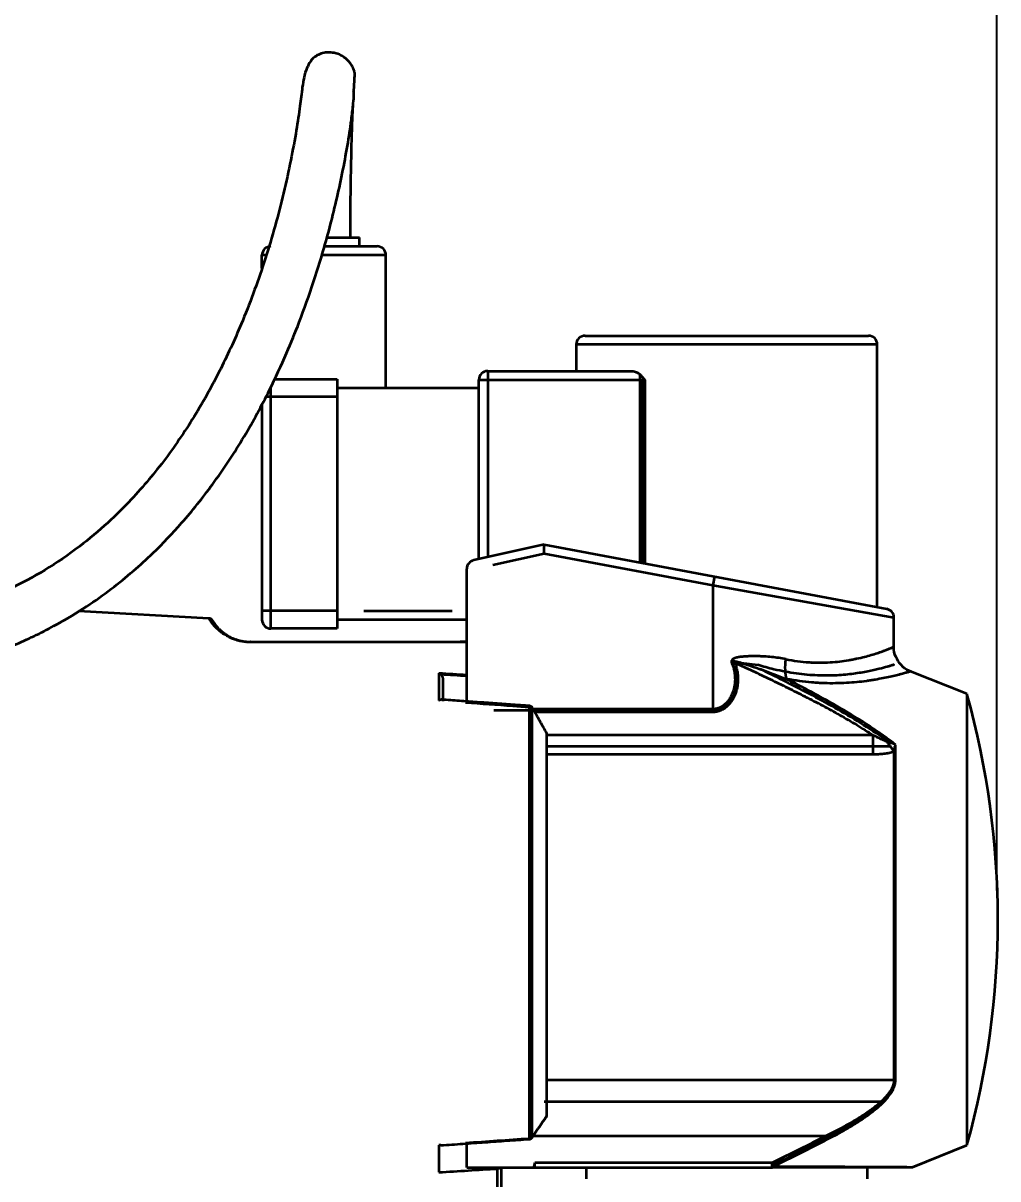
# Model space of a CAD drawing. Header units: millimetres. Extents: x 101 to 1819, y 134 to 1482.
# Drawn here: x 1592.5 to 1702.5, y 1225.8 to 1356.4 of the extents above; entities that cross this region are included whole.
import ezdxf

# ---------------------------------------------------------------- set-up
doc = ezdxf.new("R2010")
doc.units = ezdxf.units.MM
doc.layers.add('1', color=7, linetype='Continuous', lineweight=18)
doc.layers.add('尺寸线层', color=3, linetype='Continuous', lineweight=18)
doc.styles.add('HZ', font='', dxfattribs={"width": 0.8})
doc.styles.get('HZ').set_extended_font_data('宋体')
doc.dimstyles.new('JP20', dxfattribs={"dimtxt": 20, "dimasz": 18, "dimexe": 0.18, "dimexo": 0.0625, "dimgap": 0.09, "dimtad": 1, "dimdec": 1, "dimzin": 12, "dimdsep": 46, "dimtxsty": 'HZ', "dimcen": 0.09, "dimdle": 36, "dimclrd": 136, "dimclre": 4, "dimclrt": 6, "dimadec": 0, "dimazin": 0, "dimtfac": 1, "dimtdec": 1, "dimtmove": 0, "dimatfit": 3, "dimfxl": 1, "dimtolj": 1, "dimarcsym": 0})

# ---------------------------------------------------------------- blocks, each defined once
blk = doc.blocks.new('*X13')
at = {"layer": 'Defpoints', "color": 0}
for p in [(1702.42, 1458.34), (1173.58, 1298.1), (1702.42, 1258.34)]:
    blk.add_point(p, dxfattribs=at)
at = {"layer": '尺寸线层', "color": 4, "linetype": 'Continuous', "lineweight": -2}
for p, q in [((1173.58, 1298.16), (1173.58, 1458.52)), ((1702.42, 1258.4), (1702.42, 1458.52))]:
    blk.add_line(p, q, dxfattribs=at)
at = {"layer": '尺寸线层', "color": 136, "linetype": 'Continuous', "lineweight": -2}
blk.add_line((1191.58, 1458.34), (1684.42, 1458.34), dxfattribs=at)
at = {"layer": '尺寸线层', "color": 136}
for points in [[(1191.58, 1461.34), (1191.58, 1455.34), (1173.58, 1458.34)], [(1684.42, 1455.34), (1684.42, 1461.34), (1702.42, 1458.34)]]:
    blk.add_solid(points, dxfattribs=at)
at = {"layer": '尺寸线层', "color": 6, "insert": (1438, 1468.43), "char_height": 20, "attachment_point": 5, "style": 'HZ', "bg_fill": 3, "box_fill_scale": 1.1, "bg_fill_color": 256, "bg_fill_true_color": 13158600, "bg_fill_transparency": 0}
blk.add_mtext('\\A1;529', dxfattribs=at)

msp = doc.modelspace()

# ---------------------------------------------------------------- linework, layer by layer
at = {"layer": '1', "color": 0, "linetype": 'Continuous', "lineweight": 35}
for p, q in [((1626.49, 1331.2), (1632.43, 1331.2)), ((1626.77, 1332.2), (1630.43, 1332.2)), ((1630.43, 1331.2), (1630.43, 1332.2)), ((1619.88, 1330.2), (1619.43, 1330.2)), ((1619.43, 1328.73), (1619.43, 1330.2)), ((1633.43, 1330.2), (1626.2, 1330.2)), ((1633.43, 1315.2), (1633.43, 1330.2)), ((1655.93, 1321.1), (1687.93, 1321.1)), ((1654.93, 1320.1), (1654.93, 1317.1)), ((1688.93, 1320.1), (1654.93, 1320.1)), ((1688.93, 1290.41), (1688.93, 1320.1)), ((1644.93, 1317.1), (1661.09, 1317.1)), ((1644.93, 1317.1), (1644.93, 1296.07)), ((1627.93, 1316.2), (1627.93, 1288)), ((1643.93, 1295.85), (1643.93, 1316.1)), ((1643.93, 1316.1), (1662.67, 1316.1)), ((1662.13, 1295.47), (1662.13, 1316.7)), ((1662.43, 1295.41), (1662.43, 1316.1)), ((1662.67, 1316.1), (1662.67, 1295.37)), ((1627.93, 1314.2), (1619.85, 1314.2)), ((1620.43, 1288), (1620.43, 1315.31)), ((1627.93, 1315.2), (1643.93, 1315.2)), ((1619.43, 1313.41), (1619.43, 1289)), ((1651.31, 1297.51), (1643.34, 1295.72)), ((1651.32, 1296.49), (1651.31, 1297.51)), ((1651.31, 1297.51), (1690, 1290.21)), ((1645.49, 1295.18), (1651.32, 1296.49)), ((1651.32, 1296.49), (1670.36, 1292.9)), ((1642.56, 1279.76), (1642.56, 1294.74)), ((1670.55, 1293.88), (1670.36, 1292.9)), ((1670.36, 1292.9), (1690.81, 1289.23)), ((1670.36, 1292.9), (1670.36, 1278.58)), ((1613.43, 1289.15), (1598.71, 1289.95)), ((1627.93, 1290), (1619.43, 1290)), ((1630.93, 1290), (1640.93, 1290)), ((1642.56, 1289), (1627.93, 1289)), ((1690.81, 1285.93), (1690.81, 1289.23)), ((1627.93, 1288), (1620.43, 1288)), ((1672.6, 1284.23), (1675.44, 1283.89)), ((1639.42, 1282.97), (1639.42, 1279.86)), ((1699.06, 1280.6), (1692.7, 1283.14)), ((1699.06, 1280.6), (1699.06, 1229.6)), ((1649.61, 1279.13), (1649.61, 1230.33)), ((1649.82, 1279.08), (1649.82, 1230.4)), ((1649.96, 1230.51), (1649.96, 1279)), ((1670.36, 1278.89), (1650.03, 1278.89)), ((1670.36, 1278.74), (1645.6, 1278.74)), ((1650.21, 1278.58), (1670.36, 1278.58)), ((1651.56, 1276.13), (1651.56, 1232.89)), ((1688.48, 1275.93), (1651.56, 1275.93)), ((1688.48, 1273.8), (1688.48, 1275.93)), ((1690.35, 1274.65), (1651.56, 1274.65)), ((1651.56, 1273.8), (1688.48, 1273.8)), ((1690.35, 1274.65), (1690.39, 1274.67)), ((1690.81, 1274.12), (1690.81, 1236.97)), ((1690.9, 1236.98), (1690.9, 1274.51)), ((1690.99, 1236.99), (1690.99, 1274.87)), ((1690.81, 1236.97), (1651.56, 1236.97)), ((1689.36, 1234.52), (1651.29, 1234.52)), ((1650.06, 1230.67), (1683.17, 1230.67)), ((1683.17, 1230.67), (1683.36, 1230.31)), ((1639.42, 1229.62), (1639.42, 1226.54)), ((1642.56, 1227.1), (1642.56, 1229.8)), ((1649.61, 1230.29), (1649.61, 1230.33)), ((1649.97, 1230.5), (1649.96, 1230.51)), ((1692.9, 1227.13), (1699.06, 1229.6)), ((1642.56, 1227.1), (1677.04, 1227.1)), ((1646.02, 1226.95), (1646.02, 1227.1)), ((1646.02, 1222.8), (1646.02, 1226.95)), ((1646.5, 1223.3), (1646.5, 1227.1)), ((1650.25, 1227.6), (1650.14, 1227.2)), ((1650.25, 1227.1), (1650.25, 1227.6)), ((1677.04, 1227.6), (1650.25, 1227.6)), ((1656.03, 1227.1), (1656.03, 1225.8)), ((1677.04, 1227.1), (1677.04, 1227.6)), ((1677.23, 1227.22), (1677.04, 1227.6)), ((1687.83, 1225.8), (1687.83, 1227.1))]:
    msp.add_line(p, q, dxfattribs=at)
for centre, radius, start, end in [((1620.43, 1330.2), 1, 90, 180), ((1632.43, 1330.2), 1, 0, 90), ((1655.93, 1320.1), 1, 90, 180), ((1687.93, 1320.1), 1, 0, 90), ((1644.93, 1316.1), 1, 90, 180), ((1643.56, 1294.74), 1, 102.696, 180), ((1689.81, 1289.23), 1, 0.6503, 79.3151), ((1613.4, 1288.65), 0.5, 30.7761, 86.917), ((1620.43, 1289), 1, 180, 270), ((1607.57, 1255.1), 94.98, 344.4259, 15.5741)]:
    msp.add_arc(centre, radius, start, end, dxfattribs=at)
for centre, major_axis, ratio, start_param, end_param in [((1618.11, 1285.99), (0, -0.5), 0.143209, 2.755724, 3.141593), ((1672.85, 1283.96), (-2.71, -1.29), 0.045856, 4.690579, 4.808491), ((1679.79, 1284.54), (0.52, 2.96), 0.397059, 1.640087, 2.502989), ((1649.58, 1278.75), (-0.038, -0.499), 0.004158, 3.14156, 3.865174), ((1649.59, 1278.75), (-0.421, -0.269), 0.046697, 3.140124, 3.600958), ((1690.81, 1277.1), (-1.9, 4.08), 0.348357, 1.885074, 2.214253), ((1690.81, 1237.29), (-0.5, 0), 0.630121, 1.570796, 1.951303), ((1646, 1227.39), (-0.5, 0), 0.871377, 1.624721, 2.40316), ((1650.25, 1227.6), (0, -0.5), 0.3601, 5.626059, 6.283185), ((1677.04, 1227.6), (0, 0.5), 0.567469, 3.141593, 3.855072)]:
    msp.add_ellipse(centre, major_axis=major_axis, ratio=ratio, start_param=start_param, end_param=end_param, dxfattribs=at)
for points, knots in [([(1629.8, 1348.69), (1629.81, 1348.77), (1629.83, 1349.17), (1629.88, 1349.95), (1629.91, 1350.58), (1629.9, 1350.84), (1629.86, 1350.99), (1629.84, 1351.06), (1629.83, 1351.09), (1629.82, 1351.11), (1629.81, 1351.12), (1629.81, 1351.14), (1629.79, 1351.19), (1629.77, 1351.25), (1629.7, 1351.41), (1629.46, 1351.87), (1628.97, 1352.44), (1628.18, 1352.9), (1627.41, 1353.12), (1626.75, 1353.12), (1626.26, 1353.03), (1625.82, 1352.89), (1625.23, 1352.54), (1624.8, 1351.98), (1624.19, 1350.69), (1623.94, 1348.88), (1623.67, 1346.66), (1623.23, 1343.79), (1622.61, 1340.46), (1621.53, 1335.62), (1619.82, 1329.55), (1617.38, 1322.91), (1614.76, 1317.19), (1611.94, 1312.09), (1608.67, 1307.21), (1605.26, 1303.12), (1601.96, 1299.84), (1598.73, 1297.13), (1595.01, 1294.58), (1590.57, 1292.19), (1585.2, 1290.1), (1578.62, 1288.56), (1573.84, 1288.19), (1571.33, 1288.18)], [0, 0, 0, 0, 0.268903, 1.367415, 2.985752, 3.990996, 4.248637, 4.288729, 4.321147, 4.335441, 4.349144, 4.362907, 4.377379, 4.471449, 4.572982, 4.822589, 5.754289, 6.3935, 7.057598, 7.711303, 8.009508, 8.304925, 8.970978, 10.210075, 11.41969, 14.396867, 17.402272, 21.006206, 25.163318, 29.508054, 37.780056, 45.387899, 51.286338, 56.624485, 62.50022, 68.130603, 71.553731, 75.303212, 79.488453, 83.472603, 88.336623, 94.111972, 100.243911, 100.243911, 100.243911, 100.243911]), ([(1571.83, 1282.21), (1574.2, 1282.22), (1578.94, 1282.56), (1585.63, 1283.98), (1591.42, 1286.01), (1595.96, 1288.22), (1599.51, 1290.37), (1602.39, 1292.42), (1604.88, 1294.45), (1607.57, 1296.91), (1610.63, 1300.14), (1614.12, 1304.52), (1617.43, 1309.57), (1620.14, 1314.56), (1622.14, 1318.9), (1623.8, 1322.98), (1625.43, 1327.54), (1627.08, 1333.09), (1628.53, 1339.24), (1629.33, 1343.89), (1629.68, 1346.67), (1629.8, 1347.86), (1629.83, 1348.55), (1629.81, 1348.75), (1629.78, 1348.78), (1629.78, 1348.78)], [0, 0, 0, 0, 5.919422, 12.025122, 17.26749, 21.652745, 25.160049, 28.19987, 31.087167, 33.818163, 38.154942, 43.379548, 49.593171, 55.470345, 60.045259, 63.884256, 68.866197, 75.065337, 82.256495, 89.989897, 92.325723, 94.414605, 95.967116, 97.057574, 97.136528, 97.136528, 97.136528, 97.136528]), ([(1629.43, 1332.2), (1629.42, 1334.14), (1629.45, 1337.53), (1629.53, 1341.98), (1629.63, 1345.06), (1629.69, 1346.63), (1629.72, 1347.18)], [0, 0, 0, 0, 5.675864, 9.969867, 13.134516, 14.987775, 14.987775, 14.987775, 14.987775]), ([(1661.09, 1317.1), (1661.18, 1317.1), (1661.27, 1317.09), (1661.45, 1317.06), (1661.54, 1317.03), (1661.65, 1316.99), (1661.67, 1316.98), (1661.71, 1316.97), (1661.74, 1316.96), (1661.8, 1316.93), (1661.84, 1316.91), (1661.93, 1316.86), (1661.97, 1316.83), (1662.05, 1316.77), (1662.09, 1316.74), (1662.13, 1316.7)], [0, 0, 0, 0, 0.283111, 0.283111, 0.566223, 0.566223, 0.637001, 0.637001, 0.707778, 0.707778, 0.849334, 0.849334, 0.99089, 0.99089, 1.132445, 1.132445, 1.132445, 1.132445]), ([(1662.13, 1316.7), (1662.23, 1316.61), (1662.32, 1316.52), (1662.45, 1316.36), (1662.5, 1316.31), (1662.56, 1316.23), (1662.59, 1316.2), (1662.63, 1316.15), (1662.65, 1316.12), (1662.67, 1316.1)], [0, 0, 0, 0, 0.4089211, 0.4089211, 0.6133817, 0.6133817, 0.715612, 0.715612, 0.8178423, 0.8178423, 0.8178423, 0.8178423]), ([(1618.14, 1286.46), (1617.98, 1286.46), (1617.82, 1286.46), (1617.63, 1286.48), (1617.59, 1286.48), (1617.51, 1286.49), (1617.47, 1286.5), (1617.35, 1286.51), (1617.28, 1286.52), (1617.05, 1286.56), (1616.91, 1286.59), (1616.7, 1286.65), (1616.64, 1286.67), (1616.51, 1286.71), (1616.44, 1286.73), (1616.32, 1286.77), (1616.26, 1286.79), (1616.18, 1286.82), (1616.15, 1286.83), (1616.09, 1286.86), (1616.06, 1286.87), (1615.93, 1286.92), (1615.83, 1286.97), (1615.64, 1287.07), (1615.55, 1287.11), (1615.38, 1287.21), (1615.3, 1287.26), (1615.19, 1287.33), (1615.15, 1287.35), (1615.08, 1287.4), (1615.04, 1287.42), (1614.94, 1287.49), (1614.88, 1287.54), (1614.76, 1287.63), (1614.7, 1287.68), (1614.6, 1287.76), (1614.55, 1287.81), (1614.48, 1287.87), (1614.45, 1287.89), (1614.41, 1287.94), (1614.39, 1287.96), (1614.32, 1288.02), (1614.28, 1288.06), (1614.17, 1288.17), (1614.1, 1288.25), (1613.98, 1288.38), (1613.92, 1288.45), (1613.83, 1288.57), (1613.78, 1288.63), (1613.71, 1288.73), (1613.67, 1288.78), (1613.61, 1288.86), (1613.59, 1288.9), (1613.54, 1288.97), (1613.52, 1289), (1613.49, 1289.06), (1613.46, 1289.1), (1613.44, 1289.14), (1613.43, 1289.15), (1613.43, 1289.15), (1613.43, 1289.15), (1613.43, 1289.15)], [0, 0, 0, 0, 0.177267, 0.177267, 0.221584, 0.221584, 0.265901, 0.265901, 0.354535, 0.354535, 0.531802, 0.531802, 0.620436, 0.620436, 0.70907, 0.70907, 0.797703, 0.797703, 0.84202, 0.84202, 0.886337, 0.886337, 1.063604, 1.063604, 1.240872, 1.240872, 1.418139, 1.418139, 1.506773, 1.506773, 1.595407, 1.595407, 1.772674, 1.772674, 1.949941, 1.949941, 2.127209, 2.127209, 2.215843, 2.215843, 2.304476, 2.304476, 2.481744, 2.481744, 2.836278, 2.836278, 3.190813, 3.190813, 3.545348, 3.545348, 3.899883, 3.899883, 4.254418, 4.254418, 4.608952, 4.608952, 4.963487, 5.318022, 5.672557, 5.672557, 5.675126, 5.675126, 5.675126, 5.675126]), ([(1613.83, 1288.91), (1613.83, 1288.91), (1613.83, 1288.91), (1613.83, 1288.91), (1613.84, 1288.89), (1613.87, 1288.85), (1613.88, 1288.83), (1613.91, 1288.78), (1613.93, 1288.76), (1613.97, 1288.7), (1613.99, 1288.66), (1614.04, 1288.59), (1614.07, 1288.54), (1614.14, 1288.45), (1614.18, 1288.41), (1614.26, 1288.3), (1614.31, 1288.24), (1614.42, 1288.12), (1614.48, 1288.06), (1614.58, 1287.96), (1614.61, 1287.92), (1614.67, 1287.87), (1614.69, 1287.85), (1614.73, 1287.81), (1614.75, 1287.79), (1614.85, 1287.7), (1614.95, 1287.62), (1615.1, 1287.5), (1615.16, 1287.46), (1615.25, 1287.4), (1615.28, 1287.38), (1615.34, 1287.33), (1615.37, 1287.31), (1615.47, 1287.25), (1615.54, 1287.2), (1615.69, 1287.12), (1615.77, 1287.07), (1615.94, 1286.99), (1616.03, 1286.94), (1616.16, 1286.89), (1616.18, 1286.88), (1616.23, 1286.86), (1616.26, 1286.85), (1616.34, 1286.82), (1616.39, 1286.8), (1616.5, 1286.76), (1616.56, 1286.74), (1616.68, 1286.7), (1616.74, 1286.68), (1616.82, 1286.66), (1616.84, 1286.66), (1616.87, 1286.65), (1616.89, 1286.65), (1616.94, 1286.63), (1616.97, 1286.63), (1617.07, 1286.6), (1617.14, 1286.59), (1617.28, 1286.56), (1617.36, 1286.55), (1617.45, 1286.54), (1617.47, 1286.54), (1617.5, 1286.53), (1617.52, 1286.53), (1617.58, 1286.52), (1617.62, 1286.52), (1617.81, 1286.5), (1617.96, 1286.49), (1618.11, 1286.49)], [0, 0, 0, 0, 0.001358, 0.001358, 0.643488, 0.643488, 0.964553, 0.964553, 1.285618, 1.285618, 1.606683, 1.606683, 1.927748, 1.927748, 2.248813, 2.248813, 2.569878, 2.569878, 2.890943, 2.890943, 3.051475, 3.051475, 3.131741, 3.131741, 3.212008, 3.212008, 3.533072, 3.533072, 3.693605, 3.693605, 3.773871, 3.773871, 3.854137, 3.854137, 4.01467, 4.01467, 4.175202, 4.175202, 4.335735, 4.335735, 4.375868, 4.375868, 4.416001, 4.416001, 4.496267, 4.496267, 4.576533, 4.576533, 4.6568, 4.6568, 4.676866, 4.676866, 4.696933, 4.696933, 4.737066, 4.737066, 4.817332, 4.817332, 4.897598, 4.897598, 4.917665, 4.917665, 4.937732, 4.937732, 4.977865, 4.977865, 5.138397, 5.138397, 5.138397, 5.138397]), ([(1618.11, 1286.49), (1619.43, 1286.49), (1620.75, 1286.49), (1623.39, 1286.49), (1624.71, 1286.49), (1627.34, 1286.49), (1628.66, 1286.49), (1631.29, 1286.49), (1632.61, 1286.49), (1635.23, 1286.49), (1636.55, 1286.49), (1639.17, 1286.49), (1640.48, 1286.49), (1642.04, 1286.49), (1642.3, 1286.49), (1642.56, 1286.49)], [0, 0, 0, 0, 3.94408, 3.94408, 7.888161, 7.888161, 11.832241, 11.832241, 15.776321, 15.776321, 19.720402, 19.720402, 23.664482, 23.664482, 24.450833, 24.450833, 24.450833, 24.450833]), ([(1642.56, 1286.48), (1642.31, 1286.48), (1642.06, 1286.48), (1640.51, 1286.47), (1639.2, 1286.47), (1636.58, 1286.47), (1635.26, 1286.47), (1632.64, 1286.47), (1631.32, 1286.47), (1628.69, 1286.46), (1627.37, 1286.46), (1624.74, 1286.46), (1623.42, 1286.46), (1620.78, 1286.46), (1619.46, 1286.46), (1618.14, 1286.46)], [0, 0, 0, 0, 0.757319, 0.757319, 4.70169, 4.70169, 8.646061, 8.646061, 12.590432, 12.590432, 16.534803, 16.534803, 20.479174, 20.479174, 24.423545, 24.423545, 24.423545, 24.423545]), ([(1678.59, 1284.54), (1679.04, 1284.45), (1679.93, 1284.3), (1680.79, 1284.22), (1681.26, 1284.18), (1681.32, 1284.18), (1681.42, 1284.18), (1681.47, 1284.17), (1681.63, 1284.16), (1681.94, 1284.15), (1682.25, 1284.15), (1682.85, 1284.15), (1683.23, 1284.16), (1683.98, 1284.2), (1684.34, 1284.24), (1685.04, 1284.32), (1685.38, 1284.37), (1685.86, 1284.45), (1686.02, 1284.48), (1686.26, 1284.52), (1686.37, 1284.55), (1686.49, 1284.57), (1686.56, 1284.59), (1686.6, 1284.6), (1686.94, 1284.67), (1687.22, 1284.74), (1687.76, 1284.87), (1688.01, 1284.94), (1688.48, 1285.08), (1688.7, 1285.15), (1689.12, 1285.29), (1689.31, 1285.35), (1689.53, 1285.43), (1689.57, 1285.45), (1689.65, 1285.48), (1689.69, 1285.49), (1689.81, 1285.53), (1689.89, 1285.56), (1690.1, 1285.64), (1690.22, 1285.69), (1690.43, 1285.77), (1690.52, 1285.81), (1690.67, 1285.87), (1690.72, 1285.89), (1690.79, 1285.92), (1690.81, 1285.93), (1690.81, 1285.93), (1690.81, 1285.93), (1690.81, 1285.93)], [0, 0, 0, 0, 0.780405, 1.56081, 1.56081, 1.658361, 1.658361, 1.755912, 1.755912, 1.951013, 2.341216, 2.341216, 3.121621, 3.121621, 3.902026, 3.902026, 4.682431, 4.682431, 5.072634, 5.072634, 5.267735, 5.365286, 5.365286, 5.462836, 5.462836, 6.243242, 6.243242, 7.023647, 7.023647, 7.804052, 7.804052, 8.584457, 8.584457, 8.779558, 8.779558, 8.97466, 8.97466, 9.364862, 9.364862, 10.145268, 10.145268, 10.925673, 10.925673, 11.706078, 11.706078, 12.486483, 12.486483, 12.495995, 12.495995, 12.495995, 12.495995]), ([(1692.71, 1283.16), (1692.64, 1283.18), (1692.23, 1283.3), (1691.58, 1283.84), (1690.99, 1284.77), (1690.76, 1285.53), (1690.81, 1285.92), (1690.82, 1285.93)], [0, 0, 0, 0, 0.186658, 1.31181, 2.398202, 3.551208, 3.572278, 3.572278, 3.572278, 3.572278]), ([(1672.6, 1284.23), (1672.63, 1284.18), (1672.65, 1284.13), (1672.75, 1283.89), (1672.82, 1283.7), (1672.93, 1283.31), (1672.97, 1283.1), (1673.02, 1282.7), (1673.03, 1282.49), (1673.03, 1281.88), (1672.98, 1281.47), (1672.82, 1280.88), (1672.76, 1280.69), (1672.59, 1280.32), (1672.5, 1280.13), (1672.27, 1279.79), (1672.15, 1279.63), (1671.86, 1279.33), (1671.7, 1279.2), (1671.36, 1278.98), (1671.17, 1278.89), (1670.78, 1278.77), (1670.57, 1278.74), (1670.36, 1278.74)], [0, 0, 0, 0, 0.16717, 0.16717, 0.780634, 0.780634, 1.394098, 1.394098, 2.007562, 2.007562, 3.234491, 3.234491, 3.847955, 3.847955, 4.461419, 4.461419, 5.074883, 5.074883, 5.688347, 5.688347, 6.301811, 6.301811, 6.915275, 6.915275, 6.915275, 6.915275]), ([(1670.36, 1278.58), (1670.4, 1278.58), (1670.44, 1278.58), (1670.51, 1278.59), (1670.55, 1278.59), (1670.66, 1278.6), (1670.73, 1278.61), (1670.95, 1278.65), (1671.09, 1278.7), (1671.26, 1278.77), (1671.29, 1278.78), (1671.36, 1278.81), (1671.39, 1278.83), (1671.49, 1278.88), (1671.56, 1278.92), (1671.74, 1279.03), (1671.86, 1279.12), (1672.02, 1279.27), (1672.08, 1279.32), (1672.18, 1279.42), (1672.23, 1279.48), (1672.3, 1279.56), (1672.33, 1279.59), (1672.37, 1279.65), (1672.44, 1279.73), (1672.5, 1279.82), (1672.63, 1280.01), (1672.7, 1280.13), (1672.8, 1280.33), (1672.83, 1280.4), (1672.87, 1280.5), (1672.89, 1280.53), (1672.91, 1280.6), (1672.93, 1280.64), (1672.99, 1280.81), (1673.04, 1280.95), (1673.11, 1281.23), (1673.14, 1281.37), (1673.19, 1281.66), (1673.2, 1281.81), (1673.22, 1281.99), (1673.22, 1282.03), (1673.22, 1282.11), (1673.23, 1282.22), (1673.23, 1282.33), (1673.22, 1282.55), (1673.21, 1282.69), (1673.18, 1282.98), (1673.15, 1283.13), (1673.11, 1283.31), (1673.11, 1283.35), (1673.09, 1283.42), (1673.06, 1283.52), (1673.03, 1283.63), (1672.97, 1283.84), (1672.91, 1283.98), (1672.85, 1284.11)], [0, 0, 0, 0, 0.110295, 0.110295, 0.22059, 0.22059, 0.44118, 0.44118, 0.882359, 0.882359, 0.992654, 0.992654, 1.102949, 1.102949, 1.323539, 1.323539, 1.764718, 1.764718, 1.985308, 1.985308, 2.205898, 2.205898, 2.316192, 2.316192, 2.426487, 2.647077, 2.647077, 3.088257, 3.088257, 3.308846, 3.308846, 3.419141, 3.419141, 3.529436, 3.529436, 3.970616, 3.970616, 4.411795, 4.411795, 4.852975, 4.852975, 4.963269, 4.963269, 5.073564, 5.294154, 5.294154, 5.735334, 5.735334, 6.176513, 6.176513, 6.286808, 6.286808, 6.397103, 6.617693, 6.617693, 7.058872, 7.058872, 7.058872, 7.058872]), ([(1678.59, 1284.54), (1678.33, 1284.59), (1678.06, 1284.63), (1677.53, 1284.71), (1677.27, 1284.74), (1676.73, 1284.8), (1676.46, 1284.82), (1676.04, 1284.84), (1675.91, 1284.85), (1675.63, 1284.86), (1675.49, 1284.86), (1675.21, 1284.87), (1675.07, 1284.87), (1674.79, 1284.87), (1674.65, 1284.86), (1674.37, 1284.86), (1674.23, 1284.85), (1673.94, 1284.83), (1673.8, 1284.82), (1673.59, 1284.8), (1673.52, 1284.79), (1673.38, 1284.78), (1673.31, 1284.77), (1673.17, 1284.74), (1673.1, 1284.73), (1672.99, 1284.7), (1672.96, 1284.69), (1672.89, 1284.67), (1672.85, 1284.66), (1672.79, 1284.63), (1672.76, 1284.62), (1672.69, 1284.59), (1672.66, 1284.57), (1672.6, 1284.53), (1672.57, 1284.5), (1672.54, 1284.47), (1672.54, 1284.46), (1672.53, 1284.45), (1672.51, 1284.43), (1672.5, 1284.4), (1672.49, 1284.38), (1672.49, 1284.37), (1672.48, 1284.35), (1672.47, 1284.32), (1672.47, 1284.3), (1672.47, 1284.27), (1672.47, 1284.26), (1672.47, 1284.24), (1672.47, 1284.23), (1672.47, 1284.21), (1672.47, 1284.19), (1672.48, 1284.15), (1672.48, 1284.13), (1672.49, 1284.1), (1672.49, 1284.08), (1672.51, 1284.03), (1672.52, 1284), (1672.54, 1283.96)], [0, 0, 0, 0, 0.833933, 0.833933, 1.667866, 1.667866, 2.501799, 2.501799, 2.918766, 2.918766, 3.335732, 3.335732, 3.752699, 3.752699, 4.169665, 4.169665, 4.586632, 4.586632, 5.003598, 5.003598, 5.212081, 5.212081, 5.420565, 5.420565, 5.629048, 5.629048, 5.733289, 5.733289, 5.837531, 5.837531, 5.941773, 5.941773, 6.046014, 6.046014, 6.150256, 6.150256, 6.176316, 6.176316, 6.202377, 6.254498, 6.254498, 6.280558, 6.280558, 6.306618, 6.358739, 6.358739, 6.3848, 6.3848, 6.41086, 6.41086, 6.462981, 6.462981, 6.515102, 6.515102, 6.567222, 6.567222, 6.671464, 6.671464, 6.671464, 6.671464]), ([(1672.85, 1284.11), (1672.83, 1284.14), (1672.8, 1284.16), (1672.76, 1284.19), (1672.75, 1284.2), (1672.73, 1284.22), (1672.72, 1284.23), (1672.71, 1284.24), (1672.7, 1284.25), (1672.7, 1284.26), (1672.69, 1284.26), (1672.69, 1284.27), (1672.69, 1284.27), (1672.69, 1284.28), (1672.69, 1284.29), (1672.69, 1284.29), (1672.69, 1284.3), (1672.7, 1284.3), (1672.7, 1284.3), (1672.71, 1284.31), (1672.72, 1284.31), (1672.73, 1284.31), (1672.74, 1284.31), (1672.76, 1284.31), (1672.76, 1284.31), (1672.78, 1284.31), (1672.79, 1284.31), (1672.82, 1284.31), (1672.83, 1284.3), (1672.88, 1284.29), (1672.92, 1284.29), (1672.98, 1284.27), (1673.02, 1284.27), (1673.12, 1284.24), (1673.18, 1284.22), (1673.32, 1284.19), (1673.38, 1284.17), (1673.51, 1284.13), (1673.58, 1284.11), (1673.78, 1284.05), (1673.91, 1284.01), (1674.3, 1283.89), (1674.56, 1283.8), (1675.08, 1283.63), (1675.34, 1283.54), (1675.86, 1283.36), (1676.12, 1283.27), (1676.64, 1283.08), (1676.89, 1282.98), (1677.66, 1282.69), (1678.17, 1282.49), (1678.68, 1282.29)], [0, 0, 0, 0, 0.102951, 0.102951, 0.154427, 0.154427, 0.180165, 0.180165, 0.205902, 0.205902, 0.218771, 0.218771, 0.23164, 0.23164, 0.244509, 0.244509, 0.257378, 0.257378, 0.270247, 0.270247, 0.283116, 0.283116, 0.308853, 0.308853, 0.334591, 0.334591, 0.360329, 0.360329, 0.411805, 0.411805, 0.514756, 0.514756, 0.617707, 0.617707, 0.823609, 0.823609, 1.029512, 1.029512, 1.235414, 1.235414, 1.647219, 1.647219, 2.470828, 2.470828, 3.294437, 3.294437, 4.118047, 4.118047, 4.941656, 4.941656, 6.588875, 6.588875, 6.588875, 6.588875]), ([(1672.85, 1284.11), (1673.52, 1283.81), (1674.18, 1283.51), (1675.51, 1282.9), (1676.17, 1282.58), (1677.49, 1281.95), (1678.15, 1281.63), (1679.47, 1280.98), (1680.13, 1280.65), (1680.8, 1280.31), (1680.82, 1280.3), (1680.86, 1280.28), (1680.93, 1280.24), (1681.07, 1280.17), (1681.36, 1280.02), (1681.6, 1279.89), (1682.1, 1279.64), (1682.42, 1279.46), (1683.4, 1278.94), (1684.05, 1278.58), (1685.34, 1277.86), (1685.98, 1277.49), (1686.92, 1276.92), (1687.24, 1276.72), (1687.86, 1276.33), (1688.17, 1276.13), (1688.48, 1275.93)], [0, 0, 0, 0, 2.206915, 2.206915, 4.413829, 4.413829, 6.620744, 6.620744, 8.827658, 8.827658, 8.896624, 8.896624, 8.96559, 9.103523, 9.379387, 9.931116, 9.931116, 11.034573, 11.034573, 13.241487, 13.241487, 15.448402, 15.448402, 16.551859, 16.551859, 17.655317, 17.655317, 17.655317, 17.655317]), ([(1639.42, 1282.97), (1639.43, 1282.96), (1639.43, 1282.96), (1639.44, 1282.95), (1639.46, 1282.95), (1639.47, 1282.94), (1639.5, 1282.92), (1639.52, 1282.9), (1639.56, 1282.87), (1639.58, 1282.85), (1639.62, 1282.82), (1639.63, 1282.8), (1639.67, 1282.76), (1639.69, 1282.74), (1639.72, 1282.7), (1639.74, 1282.68), (1639.77, 1282.64), (1639.78, 1282.61), (1639.81, 1282.56), (1639.82, 1282.54), (1639.84, 1282.51)], [0, 0, 0, 0, 0.0194249, 0.0194249, 0.0388498, 0.0776996, 0.0776996, 0.1553992, 0.1553992, 0.2330989, 0.2330989, 0.3107985, 0.3107985, 0.3884981, 0.3884981, 0.4661977, 0.4661977, 0.5438974, 0.5438974, 0.621597, 0.621597, 0.621597, 0.621597]), ([(1672.54, 1283.96), (1672.59, 1283.84), (1672.63, 1283.71), (1672.69, 1283.52), (1672.71, 1283.46), (1672.73, 1283.36), (1672.74, 1283.33), (1672.75, 1283.27), (1672.76, 1283.23), (1672.79, 1283.07), (1672.81, 1282.94), (1672.84, 1282.68), (1672.86, 1282.41), (1672.86, 1282.15), (1672.85, 1281.95), (1672.84, 1281.88), (1672.83, 1281.75), (1672.82, 1281.68), (1672.79, 1281.49), (1672.77, 1281.36), (1672.7, 1281.1), (1672.67, 1280.97), (1672.61, 1280.82), (1672.6, 1280.78), (1672.58, 1280.72), (1672.57, 1280.69), (1672.53, 1280.6), (1672.5, 1280.54), (1672.42, 1280.36), (1672.36, 1280.24), (1672.22, 1280.01), (1672.15, 1279.9), (1671.98, 1279.69), (1671.89, 1279.6), (1671.75, 1279.46), (1671.7, 1279.42), (1671.62, 1279.35), (1671.6, 1279.33), (1671.54, 1279.29), (1671.52, 1279.27), (1671.43, 1279.22), (1671.38, 1279.18), (1671.29, 1279.13), (1671.26, 1279.12), (1671.2, 1279.09), (1671.17, 1279.07), (1671.02, 1279), (1670.89, 1278.96), (1670.73, 1278.93), (1670.7, 1278.92), (1670.63, 1278.91), (1670.6, 1278.9), (1670.5, 1278.89), (1670.43, 1278.89), (1670.36, 1278.89)], [0, 0, 0, 0, 0.39835, 0.39835, 0.597525, 0.597525, 0.697112, 0.697112, 0.7967, 0.7967, 1.19505, 1.19505, 1.593399, 1.991749, 1.991749, 2.190924, 2.190924, 2.390099, 2.390099, 2.788449, 2.788449, 3.186799, 3.186799, 3.286386, 3.286386, 3.385974, 3.385974, 3.585149, 3.585149, 3.983499, 3.983499, 4.381849, 4.381849, 4.780198, 4.780198, 4.979373, 4.979373, 5.078961, 5.078961, 5.178548, 5.178548, 5.377723, 5.377723, 5.477311, 5.477311, 5.576898, 5.576898, 5.975248, 5.975248, 6.074835, 6.074835, 6.174423, 6.174423, 6.373598, 6.373598, 6.373598, 6.373598]), ([(1690.75, 1283.87), (1690.75, 1283.88), (1690.76, 1283.88), (1690.8, 1283.89), (1690.81, 1283.9), (1690.81, 1283.9), (1690.75, 1283.88), (1690.56, 1283.82), (1690.49, 1283.8), (1690.3, 1283.74), (1690.19, 1283.71), (1689.81, 1283.6), (1689.5, 1283.52), (1688.76, 1283.34), (1688.34, 1283.24), (1687.36, 1283.05), (1686.83, 1282.96), (1685.66, 1282.8), (1685.03, 1282.74), (1684, 1282.69), (1683.65, 1282.68), (1682.92, 1282.67), (1682.54, 1282.68), (1681.4, 1282.73), (1680.61, 1282.79), (1679.39, 1282.96), (1678.97, 1283.03), (1678.13, 1283.19), (1677.69, 1283.28), (1676.65, 1283.53), (1676.05, 1283.7), (1675.44, 1283.89)], [0, 0, 0, 0, 0.124063, 0.124063, 0.887211, 0.887211, 2.413506, 2.413506, 3.176654, 3.176654, 3.939801, 3.939801, 5.466097, 5.466097, 6.992392, 6.992392, 8.518687, 8.518687, 10.044982, 10.044982, 10.80813, 10.80813, 11.571277, 11.571277, 13.097573, 13.097573, 13.86072, 13.86072, 14.623868, 14.623868, 15.696246, 15.696246, 15.696246, 15.696246]), ([(1690.24, 1275.15), (1690.09, 1275.26), (1689.95, 1275.36), (1688.91, 1276.11), (1687.98, 1276.72), (1686.09, 1277.9), (1685.14, 1278.47), (1682.25, 1280.11), (1680.3, 1281.14), (1677.47, 1282.56), (1676.62, 1282.98), (1675.75, 1283.4)], [0, 0, 0, 0, 0.535888, 0.535888, 3.853747, 3.853747, 7.171606, 7.171606, 13.807324, 13.807324, 16.686728, 16.686728, 16.686728, 16.686728]), ([(1692.7, 1283.14), (1692.7, 1283.14), (1692.7, 1283.14), (1692.7, 1283.14), (1692.67, 1283.13), (1692.58, 1283.11), (1692.52, 1283.09), (1692.34, 1283.04), (1692.23, 1283.01), (1691.97, 1282.94), (1691.82, 1282.89), (1691.6, 1282.84), (1691.56, 1282.83), (1691.46, 1282.8), (1691.42, 1282.79), (1691.27, 1282.75), (1691.17, 1282.73), (1690.85, 1282.65), (1690.62, 1282.6), (1690.13, 1282.49), (1689.86, 1282.43), (1689.3, 1282.32), (1689, 1282.27), (1688.53, 1282.19), (1688.37, 1282.16), (1688.12, 1282.12), (1688.03, 1282.11), (1687.91, 1282.09), (1687.86, 1282.09), (1687.78, 1282.07), (1687.39, 1282.02), (1686.98, 1281.97), (1686.23, 1281.9), (1685.85, 1281.87), (1685.05, 1281.83), (1684.23, 1281.8), (1683.37, 1281.8), (1682.7, 1281.83), (1682.47, 1281.84), (1682.19, 1281.85), (1682.13, 1281.86), (1682.02, 1281.86), (1681.96, 1281.87), (1681.79, 1281.88), (1681.67, 1281.89), (1681.09, 1281.94), (1680.61, 1281.99), (1679.66, 1282.12), (1679.17, 1282.2), (1678.68, 1282.29)], [0, 0, 0, 0, 0.011539, 0.011539, 0.897168, 0.897168, 1.782797, 1.782797, 2.668427, 2.668427, 3.554056, 3.554056, 3.775463, 3.775463, 3.99687, 3.99687, 4.439685, 4.439685, 5.325314, 5.325314, 6.210944, 6.210944, 7.096573, 7.096573, 7.539387, 7.539387, 7.760795, 7.760795, 7.871498, 7.871498, 7.982202, 8.867831, 8.867831, 9.75346, 9.75346, 10.63909, 11.524719, 11.524719, 11.967534, 11.967534, 12.078237, 12.078237, 12.188941, 12.188941, 12.410348, 12.410348, 13.295977, 13.295977, 14.181607, 14.181607, 14.181607, 14.181607]), ([(1639.9, 1282.23), (1639.9, 1282.28), (1639.89, 1282.33), (1639.88, 1282.4), (1639.87, 1282.42), (1639.86, 1282.47), (1639.85, 1282.49), (1639.84, 1282.51)], [0, 0, 0, 0, 0.1462232, 0.1462232, 0.2193349, 0.2193349, 0.2924465, 0.2924465, 0.2924465, 0.2924465]), ([(1690.99, 1274.87), (1690.87, 1274.97), (1690.76, 1275.06), (1690.52, 1275.24), (1690.4, 1275.33), (1690.04, 1275.59), (1689.8, 1275.77), (1689.06, 1276.29), (1688.57, 1276.62), (1687.57, 1277.28), (1687.07, 1277.6), (1686.05, 1278.23), (1685.53, 1278.54), (1684.5, 1279.15), (1683.98, 1279.45), (1683.19, 1279.89), (1682.93, 1280.03), (1682.41, 1280.32), (1682.14, 1280.47), (1681.35, 1280.9), (1680.82, 1281.18), (1679.75, 1281.74), (1679.21, 1282.01), (1678.68, 1282.29)], [0, 0, 0, 0, 0.449791, 0.449791, 0.899582, 0.899582, 1.799164, 1.799164, 3.598327, 3.598327, 5.397491, 5.397491, 7.196655, 7.196655, 8.995818, 8.995818, 9.8954, 9.8954, 10.794982, 10.794982, 12.594145, 12.594145, 14.393309, 14.393309, 14.393309, 14.393309]), ([(1639.74, 1279.96), (1639.74, 1279.96), (1639.74, 1279.96), (1639.72, 1279.96), (1639.71, 1279.96), (1639.69, 1279.96), (1639.67, 1279.96), (1639.64, 1279.95), (1639.61, 1279.95), (1639.56, 1279.93), (1639.53, 1279.92), (1639.49, 1279.9), (1639.47, 1279.89), (1639.45, 1279.88), (1639.44, 1279.87), (1639.43, 1279.87), (1639.42, 1279.86)], [0, 0, 0, 0, 0.0081808, 0.0081808, 0.0491352, 0.0491352, 0.0900896, 0.0900896, 0.1719985, 0.1719985, 0.2539073, 0.2539073, 0.2948617, 0.3153389, 0.3153389, 0.3358162, 0.3358162, 0.3358162, 0.3358162]), ([(1649.61, 1279.13), (1649.64, 1279.13), (1649.68, 1279.12), (1649.74, 1279.11), (1649.77, 1279.1), (1649.82, 1279.08), (1649.83, 1279.08), (1649.86, 1279.07), (1649.87, 1279.06), (1649.91, 1279.04), (1649.94, 1279.02), (1649.96, 1279)], [0, 0, 0, 0, 0.0937799, 0.0937799, 0.1875598, 0.1875598, 0.2344498, 0.2344498, 0.2813397, 0.2813397, 0.3751196, 0.3751196, 0.3751196, 0.3751196]), ([(1650, 1279.02), (1649.98, 1279.05), (1649.93, 1279.12), (1649.81, 1279.21), (1649.69, 1279.25), (1649.63, 1279.25), (1649.62, 1279.25)], [0, 0, 0, 0, 0.1012221, 0.2733147, 0.4524679, 0.4660045, 0.4660045, 0.4660045, 0.4660045]), ([(1650.03, 1278.88), (1650.3, 1278.43), (1650.57, 1277.98), (1650.95, 1277.29), (1651.08, 1277.06), (1651.32, 1276.6), (1651.45, 1276.37), (1651.56, 1276.13)], [0, 0, 0, 0, 1.574109, 1.574109, 2.361164, 2.361164, 3.148218, 3.148218, 3.148218, 3.148218]), ([(1690.04, 1275.21), (1690.01, 1275.22), (1689.97, 1275.23), (1689.9, 1275.26), (1689.87, 1275.27), (1689.77, 1275.31), (1689.71, 1275.34), (1689.57, 1275.4), (1689.51, 1275.42), (1689.38, 1275.49), (1689.31, 1275.52), (1689.12, 1275.61), (1688.99, 1275.67), (1688.74, 1275.8), (1688.61, 1275.87), (1688.48, 1275.93)], [0, 0, 0, 0, 0.107505, 0.107505, 0.215009, 0.215009, 0.430018, 0.430018, 0.645027, 0.645027, 0.860036, 0.860036, 1.290054, 1.290054, 1.720072, 1.720072, 1.720072, 1.720072]), ([(1690.99, 1274.87), (1690.92, 1274.91), (1690.84, 1274.94), (1690.68, 1275), (1690.6, 1275.03), (1690.36, 1275.11), (1690.2, 1275.16), (1690.04, 1275.21)], [0, 0, 0, 0, 0.252476, 0.252476, 0.504953, 0.504953, 1.009905, 1.009905, 1.009905, 1.009905]), ([(1688.48, 1273.8), (1688.68, 1273.8), (1688.88, 1273.8), (1689.18, 1273.82), (1689.28, 1273.82), (1689.47, 1273.84), (1689.57, 1273.85), (1689.77, 1273.87), (1689.87, 1273.89), (1690.01, 1273.91), (1690.06, 1273.92), (1690.16, 1273.94), (1690.21, 1273.95), (1690.35, 1273.98), (1690.44, 1274), (1690.63, 1274.06), (1690.72, 1274.09), (1690.81, 1274.12)], [0, 0, 0, 0, 0.590174, 0.590174, 0.885262, 0.885262, 1.180349, 1.180349, 1.475436, 1.475436, 1.62298, 1.62298, 1.770523, 1.770523, 2.06561, 2.06561, 2.360698, 2.360698, 2.360698, 2.360698]), ([(1690.81, 1274.12), (1690.84, 1274.25), (1690.87, 1274.38), (1690.92, 1274.57), (1690.93, 1274.63), (1690.96, 1274.75), (1690.98, 1274.81), (1690.99, 1274.87)], [0, 0, 0, 0, 0.3866851, 0.3866851, 0.5800276, 0.5800276, 0.7733701, 0.7733701, 0.7733701, 0.7733701]), ([(1690.81, 1236.97), (1690.81, 1236.88), (1690.8, 1236.79), (1690.77, 1236.62), (1690.75, 1236.53), (1690.7, 1236.35), (1690.67, 1236.26), (1690.61, 1236.13), (1690.58, 1236.06), (1690.55, 1236), (1690.53, 1235.96), (1690.52, 1235.93), (1690.46, 1235.83), (1690.41, 1235.74), (1690.3, 1235.57), (1690.24, 1235.49), (1690.05, 1235.25), (1689.92, 1235.09), (1689.74, 1234.9), (1689.7, 1234.86), (1689.63, 1234.78), (1689.51, 1234.67), (1689.4, 1234.56), (1689.16, 1234.34), (1689, 1234.2), (1688.66, 1233.93), (1688.49, 1233.8), (1688.23, 1233.6), (1688.14, 1233.54), (1687.96, 1233.41), (1687.87, 1233.34), (1687.6, 1233.16), (1687.42, 1233.03), (1687.05, 1232.8), (1686.86, 1232.68), (1686.3, 1232.33), (1685.92, 1232.11), (1685.14, 1231.68), (1684.75, 1231.47), (1683.97, 1231.06), (1683.57, 1230.86), (1683.17, 1230.67)], [0, 0, 0, 0, 0.319729, 0.319729, 0.639457, 0.639457, 0.959186, 0.959186, 1.11905, 1.198982, 1.198982, 1.278914, 1.278914, 1.598643, 1.598643, 1.918372, 1.918372, 2.557829, 2.557829, 2.717693, 2.717693, 2.877558, 3.197286, 3.197286, 3.836743, 3.836743, 4.476201, 4.476201, 4.795929, 4.795929, 5.115658, 5.115658, 5.755115, 5.755115, 6.394572, 6.394572, 7.673487, 7.673487, 8.952401, 8.952401, 10.231316, 10.231316, 10.231316, 10.231316]), ([(1690.9, 1236.98), (1690.9, 1236.8), (1690.88, 1236.62), (1690.78, 1236.26), (1690.71, 1236.08), (1690.43, 1235.54), (1690.17, 1235.2), (1689.6, 1234.56), (1689.28, 1234.26), (1688.6, 1233.68), (1688.24, 1233.41), (1687.15, 1232.62), (1686.39, 1232.15), (1684.85, 1231.26), (1684.08, 1230.84), (1683.29, 1230.44)], [0, 0, 0, 0, 0.641739, 0.641739, 1.295069, 1.295069, 2.601727, 2.601727, 3.908385, 3.908385, 5.215044, 5.215044, 7.82836, 7.82836, 10.369152, 10.369152, 10.369152, 10.369152]), ([(1683.36, 1230.31), (1683.76, 1230.52), (1684.17, 1230.73), (1684.97, 1231.17), (1685.36, 1231.39), (1685.95, 1231.74), (1686.14, 1231.86), (1686.53, 1232.1), (1686.72, 1232.22), (1687.1, 1232.46), (1687.28, 1232.59), (1687.56, 1232.78), (1687.66, 1232.85), (1687.84, 1232.98), (1687.93, 1233.05), (1688.2, 1233.25), (1688.38, 1233.38), (1688.73, 1233.66), (1688.91, 1233.8), (1689.24, 1234.1), (1689.4, 1234.25), (1689.63, 1234.48), (1689.71, 1234.55), (1689.82, 1234.67), (1689.86, 1234.71), (1689.93, 1234.79), (1689.97, 1234.83), (1690.14, 1235.04), (1690.28, 1235.2), (1690.45, 1235.46), (1690.51, 1235.55), (1690.61, 1235.72), (1690.66, 1235.81), (1690.8, 1236.08), (1690.87, 1236.26), (1690.93, 1236.49), (1690.94, 1236.54), (1690.96, 1236.63), (1690.97, 1236.67), (1690.99, 1236.81), (1690.99, 1236.9), (1690.99, 1236.99)], [0, 0, 0, 0, 1.311388, 1.311388, 2.622775, 2.622775, 3.278469, 3.278469, 3.934163, 3.934163, 4.589857, 4.589857, 4.917704, 4.917704, 5.245551, 5.245551, 5.901245, 5.901245, 6.556939, 6.556939, 7.212632, 7.212632, 7.540479, 7.540479, 7.704403, 7.704403, 7.868326, 7.868326, 8.52402, 8.52402, 8.851867, 8.851867, 9.179714, 9.179714, 9.835408, 9.835408, 9.999331, 9.999331, 10.163255, 10.163255, 10.491102, 10.491102, 10.491102, 10.491102]), ([(1651.56, 1232.86), (1651.53, 1232.81), (1651.5, 1232.76), (1651.44, 1232.66), (1651.41, 1232.62), (1651.31, 1232.47), (1651.24, 1232.38), (1651.14, 1232.25), (1651.12, 1232.21), (1651.09, 1232.17)], [0, 0, 0, 0, 0.1730034, 0.1730034, 0.3460068, 0.3460068, 0.6920136, 0.6920136, 0.834612, 0.834612, 0.834612, 0.834612]), ([(1651.56, 1232.86), (1651.56, 1232.86), (1651.56, 1232.86), (1651.56, 1232.87), (1651.56, 1232.87), (1651.56, 1232.88), (1651.56, 1232.88), (1651.56, 1232.89)], [0, 0, 0, 0, 0.00804416, 0.00804416, 0.01608832, 0.01608832, 0.03217664, 0.03217664, 0.03217664, 0.03217664]), ([(1683.17, 1230.67), (1682.16, 1230.15), (1681.14, 1229.63), (1679.09, 1228.61), (1678.07, 1228.1), (1677.04, 1227.6)], [0, 0, 0, 0, 3.429364, 3.429364, 6.858728, 6.858728, 6.858728, 6.858728]), ([(1639.63, 1229.59), (1639.61, 1229.59), (1639.58, 1229.59), (1639.54, 1229.59), (1639.52, 1229.6), (1639.48, 1229.6), (1639.47, 1229.61), (1639.45, 1229.61), (1639.44, 1229.62), (1639.42, 1229.62)], [0, 0, 0, 0, 0.0653856, 0.0653856, 0.1354387, 0.1354387, 0.1704653, 0.1704653, 0.2054919, 0.2054919, 0.2054919, 0.2054919]), ([(1649.61, 1230.29), (1649.62, 1230.29), (1649.67, 1230.28), (1649.78, 1230.33), (1649.9, 1230.4), (1649.95, 1230.47), (1649.97, 1230.51)], [0, 0, 0, 0, 0.0090389, 0.1710752, 0.3279651, 0.4343126, 0.4343126, 0.4343126, 0.4343126]), ([(1649.96, 1230.51), (1649.95, 1230.5), (1649.94, 1230.49), (1649.91, 1230.46), (1649.89, 1230.44), (1649.86, 1230.42), (1649.83, 1230.4), (1649.82, 1230.39), (1649.77, 1230.37), (1649.74, 1230.36), (1649.69, 1230.34), (1649.68, 1230.34), (1649.64, 1230.33), (1649.63, 1230.33), (1649.61, 1230.33)], [0, 0, 0, 0, 0.0503014, 0.0503014, 0.1006027, 0.1509041, 0.1509041, 0.2012055, 0.2012055, 0.3018082, 0.3018082, 0.3521095, 0.3521095, 0.4024109, 0.4024109, 0.4024109, 0.4024109]), ([(1677.23, 1227.22), (1678.25, 1227.72), (1679.28, 1228.23), (1681.32, 1229.26), (1682.34, 1229.78), (1683.36, 1230.31)], [0, 0, 0, 0, 3.432952, 3.432952, 6.865903, 6.865903, 6.865903, 6.865903]), ([(1692.72, 1227.1), (1692.72, 1227.1), (1692.72, 1227.1), (1692.71, 1227.1), (1692.71, 1227.1), (1692.68, 1227.1), (1692.64, 1227.1), (1692.52, 1227.1), (1692.41, 1227.1), (1692.22, 1227.1), (1692.18, 1227.1), (1692.1, 1227.1), (1692.05, 1227.1), (1691.91, 1227.1), (1691.81, 1227.1), (1691.49, 1227.1), (1691.25, 1227.1), (1690.73, 1227.1), (1690.45, 1227.1), (1690.07, 1227.1), (1689.99, 1227.1), (1689.88, 1227.1), (1689.84, 1227.1), (1689.76, 1227.1), (1689.56, 1227.1), (1689.36, 1227.1), (1688.86, 1227.1), (1688.51, 1227.1), (1687.81, 1227.1), (1687.44, 1227.1), (1686.7, 1227.1), (1686.32, 1227.1), (1685.54, 1227.1), (1685.14, 1227.1), (1684.34, 1227.1), (1683.94, 1227.1), (1683.11, 1227.1), (1682.69, 1227.1), (1682.06, 1227.1), (1681.85, 1227.1), (1681.42, 1227.1), (1681.21, 1227.1), (1680.56, 1227.1), (1680.13, 1227.1), (1678.82, 1227.1), (1677.94, 1227.1), (1677.04, 1227.1)], [0, 0, 0, 0, 0.105802, 0.105802, 0.228394, 0.473576, 0.963941, 0.963941, 1.94467, 1.94467, 2.189853, 2.189853, 2.435035, 2.435035, 2.9254, 2.9254, 3.906129, 3.906129, 4.886858, 4.886858, 5.132041, 5.132041, 5.254632, 5.254632, 5.377223, 5.867588, 5.867588, 6.848317, 6.848317, 7.829047, 7.829047, 8.809776, 8.809776, 9.790506, 9.790506, 10.771235, 10.771235, 11.751964, 11.751964, 12.242329, 12.242329, 12.732694, 12.732694, 13.713423, 13.713423, 15.674882, 15.674882, 15.674882, 15.674882]), ([(1677.23, 1227.22), (1678.13, 1227.21), (1679.02, 1227.21), (1680.33, 1227.2), (1680.77, 1227.2), (1681.41, 1227.2), (1681.63, 1227.2), (1682.06, 1227.19), (1682.27, 1227.19), (1682.91, 1227.19), (1683.32, 1227.19), (1684.15, 1227.18), (1684.56, 1227.18), (1685.36, 1227.18), (1685.76, 1227.17), (1686.53, 1227.17), (1686.91, 1227.17), (1687.66, 1227.16), (1688.02, 1227.16), (1688.73, 1227.16), (1689.07, 1227.16), (1689.57, 1227.15), (1689.73, 1227.15), (1689.97, 1227.15), (1690.05, 1227.15), (1690.21, 1227.15), (1690.28, 1227.15), (1690.66, 1227.15), (1690.94, 1227.14), (1691.46, 1227.14), (1691.7, 1227.14), (1692.01, 1227.14), (1692.11, 1227.14), (1692.22, 1227.14), (1692.25, 1227.14), (1692.29, 1227.14), (1692.35, 1227.13), (1692.57, 1227.13), (1692.71, 1227.13), (1692.83, 1227.13), (1692.87, 1227.13), (1692.9, 1227.13), (1692.9, 1227.13), (1692.9, 1227.13), (1692.9, 1227.13), (1692.9, 1227.13)], [0, 0, 0, 0, 1.962474, 1.962474, 2.943711, 2.943711, 3.43433, 3.43433, 3.924948, 3.924948, 4.906185, 4.906185, 5.887422, 5.887422, 6.868659, 6.868659, 7.849897, 7.849897, 8.831134, 8.831134, 9.812371, 9.812371, 10.302989, 10.302989, 10.548298, 10.548298, 10.793608, 10.793608, 11.774845, 11.774845, 12.756082, 12.756082, 13.2467, 13.2467, 13.369355, 13.369355, 13.49201, 13.737319, 14.718556, 14.718556, 15.209175, 15.454484, 15.577138, 15.577138, 15.675133, 15.675133, 15.675133, 15.675133])]:
    msp.add_open_spline(points, degree=3, knots=knots, dxfattribs=at)
for points, degree in [([(1639.42, 1282.97), (1640.47, 1282.9), (1641.52, 1282.83), (1642.56, 1282.77)], 3), ([(1642.57, 1282.62), (1641.59, 1282.68), (1640.61, 1282.74), (1639.63, 1282.81)], 3), ([(1647.76, 1279.39), (1639.74, 1279.96)], 1), ([(1642.42, 1279.65), (1644.19, 1279.52), (1645.97, 1279.39), (1647.75, 1279.27)], 3), ([(1647.75, 1279.27), (1648.37, 1279.22), (1648.99, 1279.17), (1649.61, 1279.13)], 3), ([(1649.62, 1279.25), (1647.76, 1279.38)], 1), ([(1649.96, 1279), (1649.98, 1278.96), (1650.01, 1278.92), (1650.03, 1278.88)], 3), ([(1651.56, 1232.89), (1651.04, 1232.09), (1650.5, 1231.3), (1649.96, 1230.51)], 3), ([(1639.63, 1229.59), (1649.61, 1230.29)], 1), ([(1649.61, 1230.33), (1647.21, 1230.16), (1644.81, 1230), (1642.42, 1229.83)], 3), ([(1677.16, 1227.35), (1679.21, 1228.36), (1681.26, 1229.39), (1683.29, 1230.44)], 3), ([(1639.42, 1226.54), (1641.62, 1226.68), (1643.82, 1226.82), (1646.02, 1226.95)], 3)]:
    msp.add_open_spline(points, degree=degree, dxfattribs=at)

# ---------------------------------------------------------------- next in the draw order: dimensions: what is measured, and where the dimension line sits
at = {"layer": '尺寸线层', "color": 0}
dim = msp.add_linear_dim(base=(1702.42, 1458.34), p1=(1173.58, 1298.1), p2=(1702.42, 1258.34), dimstyle='JP20', override={"dimscale": 1, "dimdec": 0, "dimsah": 1, "dimtfill": 1, "dimtzin": 8}, dxfattribs=at)
dim.commit()
dim.dimension.update_dxf_attribs({"geometry": '*X13', "text_midpoint": (1438, 1468.43)})

# ---------------------------------------------------------------- next in the draw order: linework, layer by layer
at = {"layer": '1', "color": 0, "linetype": 'Continuous', "lineweight": 35}
for p, q in [((1620.85, 1316.2), (1627.93, 1316.2)), ((1639.9, 1279.79), (1639.9, 1282.23)), ((1647.75, 1279.27), (1647.76, 1279.39))]:
    msp.add_line(p, q, dxfattribs=at)

doc.saveas('drawing.dxf')
